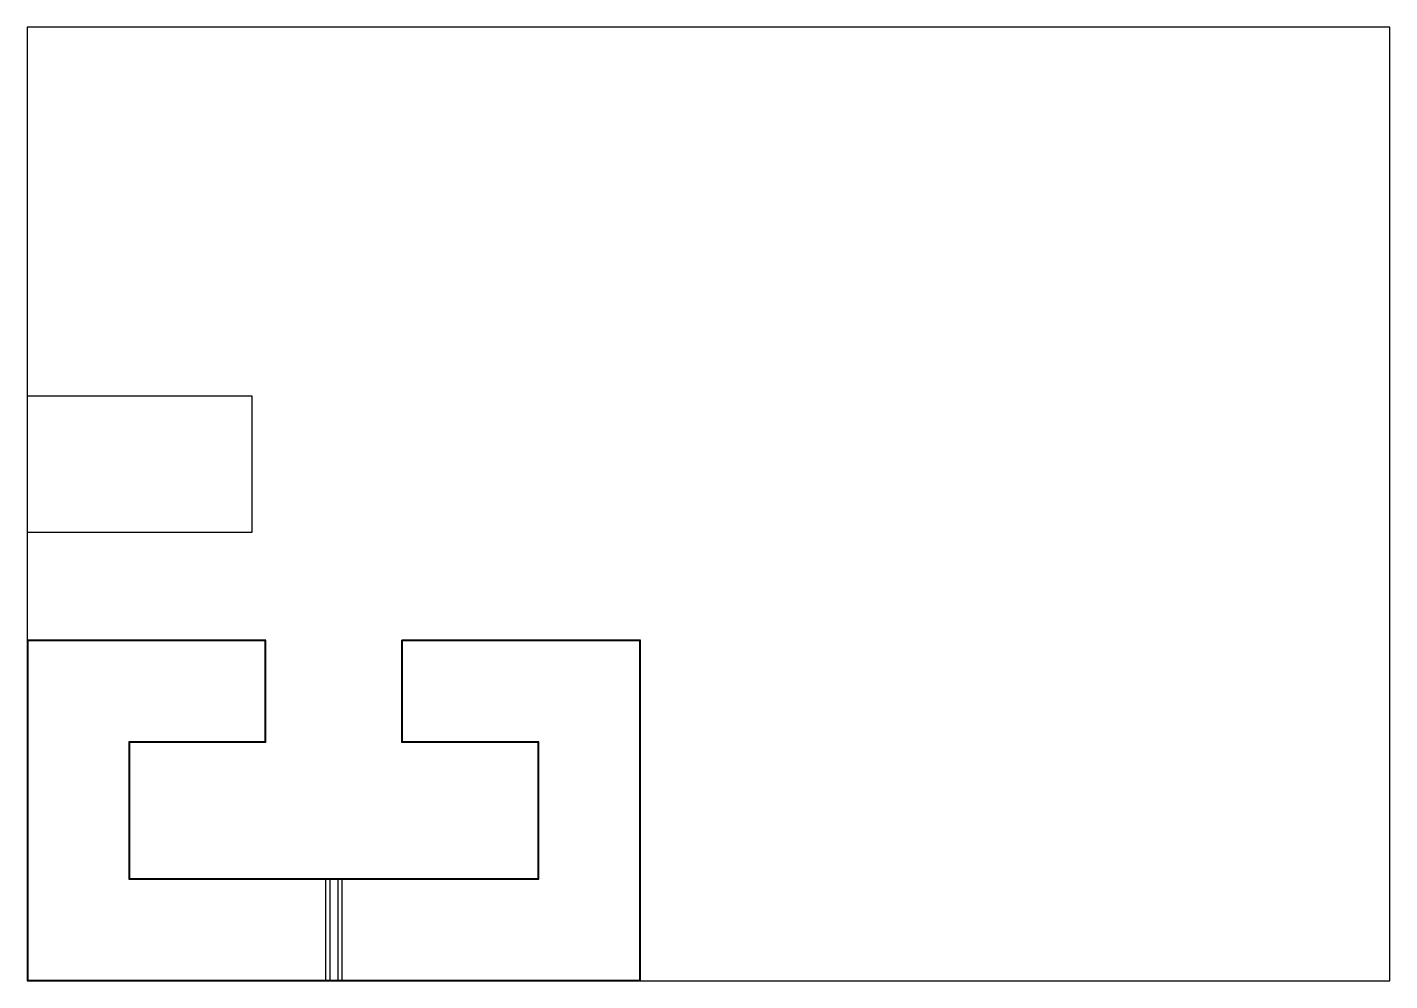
# Model space of a CAD drawing. Header units: inches. Extents: x 0 to 24000, y 0 to 16800.
import ezdxf

# ---------------------------------------------------------------- set-up
doc = ezdxf.new("R2010")
doc.units = ezdxf.units.IN
doc.layers.add('Lot', color=7, linetype='Continuous')
doc.layers.add('Walls', color=1, linetype='Continuous')

msp = doc.modelspace()

# ---------------------------------------------------------------- linework, layer by layer
for p, q in [((5256, 1788), (5256, 12)), ((5328, 1788), (5328, 12)), ((5472, 1788), (5472, 12)), ((5544, 1788), (5544, 12))]:
    msp.add_line(p, q)
at = {"layer": 'Lot'}
msp.add_lwpolyline([(0, 0), (24000, 0), (24000, 16800), (0, 16800)], close=True, dxfattribs=at)
at = {"layer": 'Walls'}
for p, q in [((4200, 4200), (4200, 6000)), ((6600, 4200), (6600, 6000)), ((4188, 4212), (4188, 5988)), ((6612, 4212), (6612, 5988))]:
    msp.add_line(p, q, dxfattribs=at)
msp.add_lwpolyline([(0, 7901), (3960, 7901), (3960, 10301), (0, 10301)], close=True, dxfattribs=at)
for points in [[(4200, 6000), (0, 6000), (0, 0), (10800, 0), (10800, 6000), (6600, 6000)], [(4188, 5988), (12, 5988), (12, 12), (10788, 12), (10788, 5988), (6612, 5988)], [(4188, 4212), (1788, 4212), (1788, 1788), (9012, 1788), (9012, 4212), (6612, 4212)], [(4200, 4200), (1800, 4200), (1800, 1800), (9000, 1800), (9000, 4200), (6600, 4200)]]:
    msp.add_lwpolyline(points, dxfattribs=at)

doc.saveas('drawing.dxf')
